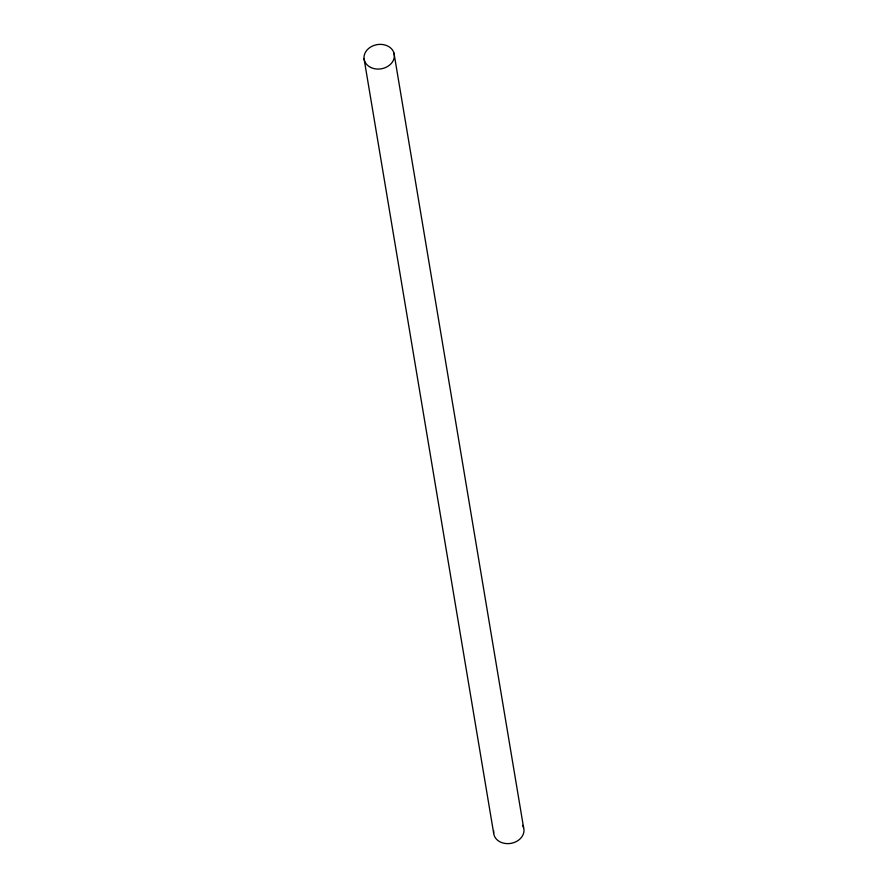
<?xml version="1.0" encoding="UTF-8"?>
<svg xmlns="http://www.w3.org/2000/svg" width="888" height="888" viewBox="0 0 888 888"><rect width="100%" height="100%" fill="white"/><g stroke="black" fill="none" stroke-linecap="round" stroke-linejoin="round"><path stroke-width="1.33" d="M393.972 53.047L523.587 827.594M364.047 58.619L493.661 833.166M522.599 825.329A15.263 12.266 -9.5 0 1 511.166 843.323A15.263 12.266 -9.5 0 1 493.717 830.702M370.718 67.455A15.263 12.266 -9.5 0 0 394.339 56.688A15.263 12.266 -9.5 0 0 372.505 46.043A15.263 12.266 -9.5 0 0 370.718 67.455"/></g></svg>
